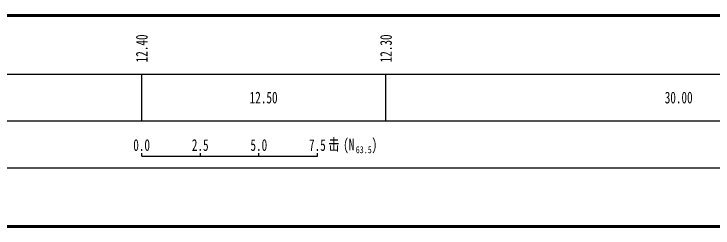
# Model space of a CAD drawing. Header units: millimetres. Extents: x 7577 to 20709, y -191 to 3630.
# Drawn here: x 9402.2 to 9521.5, y 569.5 to 606 of the extents above; entities that cross this region are included whole.
import ezdxf

# ---------------------------------------------------------------- set-up
doc = ezdxf.new("R2010")
doc.units = ezdxf.units.MM
for name, color, linetype in [('GiCAD_DongTan', 7, 'Continuous'), ('GiCAD_QuYang', 7, 'Continuous'), ('GiCAD_WXP', 1, 'Continuous')]:
    doc.layers.add(name, color=color, linetype=linetype)
doc.styles.add('标注栏-动探曲线', font='simfang.ttf', dxfattribs={"width": 0.7, "height": 2})
doc.styles.add('标注栏-孔深', font='simfang.ttf', dxfattribs={"width": 0.7, "height": 2})
doc.styles.add('标注栏-钻孔间距', font='simfang.ttf', dxfattribs={"width": 0.7, "height": 2})

# ---------------------------------------------------------------- blocks, each defined once
blk = doc.blocks.new('WipeoutBlock')
blk.add_wipeout([(0, 0), (0, 1), (1, 1), (1, 0)]).dxf.layer = 'GiCAD_QuYang'

msp = doc.modelspace()

# ---------------------------------------------------------------- linework, layer by layer
at = {"layer": 'GiCAD_DongTan', "color": 4}
for p, q in [((9424.04, 581.72), (9424.04, 582.22)), ((9424.04, 581.72), (9454.04, 581.72)), ((9434.04, 581.72), (9434.04, 582.22)), ((9444.04, 581.72), (9444.04, 582.22)), ((9454.04, 581.72), (9454.04, 582.22))]:
    msp.add_line(p, q, dxfattribs=at)
at = {"layer": 'GiCAD_WXP', "color": 1, "const_width": 0.5}
for points in [[(9280.73, 605.72), (9625.72, 605.72)], [(9280.73, 569.72), (9625.72, 569.72)]]:
    msp.add_lwpolyline(points, dxfattribs=at)
at = {"layer": 'GiCAD_WXP', "color": 1}
for points in [[(9280.73, 595.72), (9625.72, 595.72)], [(9424.04, 587.72), (9424.04, 595.72)], [(9465.72, 587.72), (9465.72, 595.72)], [(9280.73, 587.72), (9625.72, 587.72)], [(9280.73, 579.72), (9625.72, 579.72)]]:
    msp.add_lwpolyline(points, dxfattribs=at)

# ---------------------------------------------------------------- block references
at = {"layer": 'GiCAD_DongTan', "xscale": 8.768000092377132, "yscale": 3.191891891891555}
msp.add_blockref('WipeoutBlock', (9434.61, 599.28), dxfattribs=at)

# ---------------------------------------------------------------- texts
at = {"layer": 'GiCAD_DongTan', "color": 4, "style": '标注栏-动探曲线', "width": 0.7}
for s, height, p in [('击', 2, (9455.88, 582.72)), ('(N', 2, (9458.42, 582.72)), (')', 2, (9463.28, 582.72)), ('0.0', 2, (9422.59, 582.62)), ('2.5', 2, (9432.59, 582.62)), ('5.0', 2, (9442.59, 582.62)), ('7.5', 2, (9452.59, 582.62)), ('63.5', 1.2, (9460.56, 582.22))]:
    msp.add_text(s, height=height, dxfattribs=at).set_placement(p)
at = {"layer": 'GiCAD_WXP', "color": 4, "style": '标注栏-孔深', "width": 0.7}
for s, p in [('12.40', (9425.04, 597.72)), ('12.30', (9466.72, 597.72))]:
    msp.add_text(s, height=2, rotation=90, dxfattribs=at).set_placement(p)
at = {"layer": 'GiCAD_WXP', "color": 4, "style": '标注栏-钻孔间距', "width": 0.7}
for s, p in [('12.50', (9442.46, 590.72)), ('30.00', (9513.3, 590.72))]:
    msp.add_text(s, height=2, dxfattribs=at).set_placement(p)

doc.saveas('drawing.dxf')
